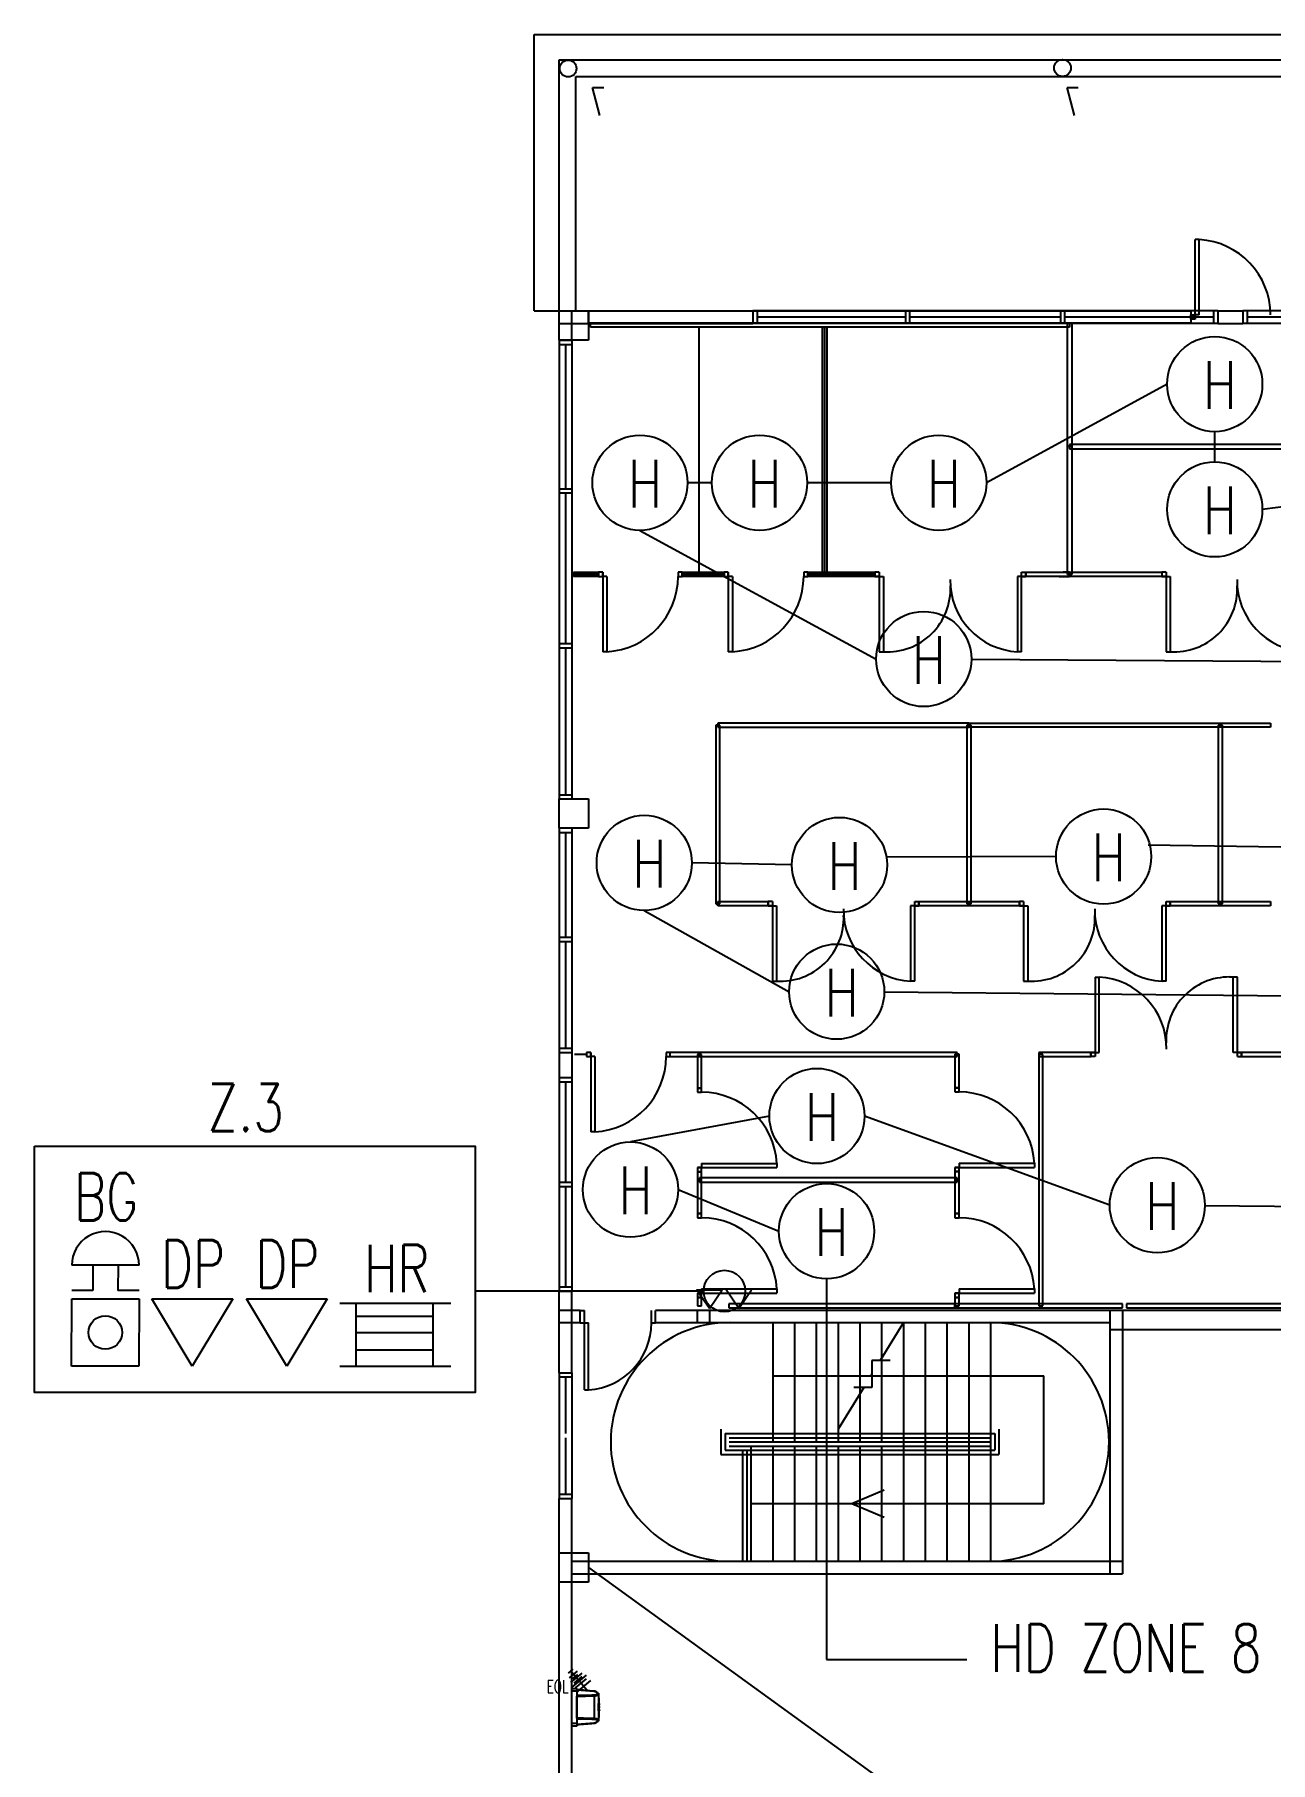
# Model space of a CAD drawing. Extents: x 134044 to 2458691, y -1196082 to 3409924.
# Drawn here: x 134971.5 to 135029.9, y 153428.3 to 153510 of the extents above; entities that cross this region are included whole.
import ezdxf

# ---------------------------------------------------------------- set-up
doc = ezdxf.new("R2010")
doc.units = 0
doc.layers.get('0').update_dxf_attribs({"linetype": 'CONTINUOUS'})
for name, color, linetype in [('000_-_ARCHITECT', 251, 'CONTINUOUS'), ('1', 251, 'CONTINUOUS'), ('5', 4, 'CONTINUOUS'), ('BOMBA', 20, 'CONTINUOUS'), ('COLOUR_BOMBA', 10, 'CONTINUOUS'), ('CON1', 251, 'CONTINUOUS'), ('F-_DDIM', 251, 'CONTINUOUS'), ('F-OP', 5, 'CONTINUOUS'), ('F-WIN', 5, 'CONTINUOUS'), ('F_COL', 3, 'CONTINUOUS'), ('FAPOINT', 1, 'CONTINUOUS'), ('FF', 1, 'CONTINUOUS'), ('FF_GRID_LINE', 8, 'CONTINUOUS'), ('GMP_WALL', 251, 'CONTINUOUS'), ('MIMIC_SIZE', 7, 'CONTINUOUS'), ('PDF_GEOMETRY', 5, 'CONTINUOUS'), ('PU_DOOR', 251, 'CONTINUOUS'), ('WALL_PANEL_50MM', 251, 'CONTINUOUS')]:
    doc.layers.add(name, color=color, linetype=linetype)
doc.styles.add('CT', font='ROMANS', dxfattribs={"width": 0.7})
doc.styles.add('PLOT02__REVB$0$NARROW', font='SIMPLEX', dxfattribs={"width": 0.75})

msp = doc.modelspace()

# ---------------------------------------------------------------- linework, layer by layer
at = {"color": 1}
for p, q in [((134976.402, 153451.812), (134973.22, 153451.815)), ((134974.214, 153451.814), (134974.213, 153450.621)), ((134975.407, 153451.813), (134975.406, 153450.62)), ((134974.213, 153450.621), (134973.218, 153450.622)), ((134976.4, 153450.619), (134975.406, 153450.62)), ((134973.215, 153447.043), (134973.218, 153450.224)), ((134973.218, 153450.224), (134976.4, 153450.221)), ((134976.4, 153450.221), (134976.397, 153447.04)), ((134977.012, 153450.219), (134980.83, 153450.23)), ((134978.918, 153447.043), (134977.012, 153450.219)), ((134980.83, 153450.23), (134978.918, 153447.043)), ((134981.479, 153450.219), (134985.297, 153450.23)), ((134983.385, 153447.043), (134981.479, 153450.219)), ((134985.297, 153450.23), (134983.385, 153447.043))]:
    msp.add_line(p, q, dxfattribs=at)
msp.add_lwpolyline([(134971.46, 153457.444), (134992.292, 153457.444), (134992.292, 153445.803), (134971.46, 153445.803)], close=True, dxfattribs=at)
at = {"color": 1, "linetype": 'BYBLOCK'}
for centre, radius in [((135027.265, 153493.463), 2.25), ((135000.088, 153488.802), 2.25), ((135005.742, 153488.802), 2.25), ((135014.216, 153488.802), 2.25), ((135027.265, 153487.542), 2.25), ((135013.506, 153480.469), 2.25), ((135022.012, 153471.13), 2.25), ((135000.29, 153470.831), 2.25), ((135009.522, 153470.733), 2.25), ((135009.389, 153464.744), 2.25), ((135008.456, 153458.866), 2.25), ((134999.638, 153455.389), 2.25), ((135024.55, 153454.649), 2.25), ((135008.91, 153453.42), 2.25), ((135004.082, 153450.589), 0.982)]:
    msp.add_circle(centre, radius, dxfattribs=at)
at = {"color": 1}
msp.add_circle((134974.807, 153448.632), 0.795, dxfattribs=at)
msp.add_arc((134974.811, 153451.813), 1.591, 359.93967, 179.93967, dxfattribs=at)
at = {"layer": '000_-_ARCHITECT', "color": 0, "linetype": 'BYBLOCK'}
for p, q in [((134997.259, 153449.083), (134997.259, 153449.677)), ((134997.259, 153449.677), (134997.457, 153449.677)), ((134997.457, 153445.915), (134997.457, 153449.677)), ((135000.625, 153449.083), (135000.625, 153449.677)), ((135000.823, 153449.083), (135000.823, 153449.677)), ((134997.259, 153449.083), (134997.655, 153449.083)), ((134997.655, 153445.915), (134997.655, 153449.083)), ((135000.625, 153449.083), (135000.823, 153449.083)), ((134997.457, 153445.915), (134997.655, 153445.915)), ((135016.663, 153443.857), (135016.663, 153443.659)), ((135004.308, 153443.659), (135016.663, 153443.659)), ((135004.308, 153443.263), (135016.663, 153443.263)), ((135016.663, 153443.263), (135016.663, 153443.065)), ((135010.101, 153440.549), (135011.639, 153441.188)), ((135010.101, 153440.549), (135011.639, 153439.91))]:
    msp.add_line(p, q, dxfattribs=at)
msp.add_arc((134997.457, 153449.083), 3.168, 273.58332, 0, dxfattribs=at)
at = {"layer": '1', "color": 0, "linetype": 'BYBLOCK'}
for p, q in [((134998.191, 153506.16), (134997.845, 153507.488)), ((134997.845, 153507.488), (134998.373, 153507.488)), ((135020.633, 153506.16), (135020.287, 153507.488)), ((135020.287, 153507.488), (135020.815, 153507.488)), ((134997.655, 153496.921), (135026.139, 153496.921)), ((134997.655, 153496.35), (134997.655, 153496.921)), ((135026.139, 153496.921), (135026.139, 153496.35)), ((135026.139, 153496.35), (134997.655, 153496.35)), ((135002.878, 153496.152), (135002.878, 153484.47)), ((135008.818, 153496.152), (135008.818, 153484.47)), ((134998.126, 153484.47), (134996.938, 153484.47)), ((135002.878, 153484.47), (135002.086, 153484.47)), ((135004.066, 153484.47), (135002.878, 153484.47)), ((135008.818, 153484.47), (135008.026, 153484.47)), ((135011.2, 153484.47), (135008.818, 153484.47)), ((134997.562, 153461.773), (134996.999, 153461.773)), ((135006.367, 153446.579), (135019.185, 153446.579)), ((135019.185, 153440.533), (135019.185, 153446.579)), ((135019.185, 153440.533), (135005.337, 153440.533)), ((134997.655, 153437.521), (135078.835, 153378.715))]:
    msp.add_line(p, q, dxfattribs=at)
at = {"layer": '5', "color": 0, "linetype": 'BYBLOCK'}
for p, q in [((135003.912, 153444.055), (135003.912, 153442.867)), ((135004.11, 153443.857), (135016.861, 153443.857)), ((135004.11, 153443.857), (135004.11, 153443.065)), ((135016.861, 153443.857), (135016.861, 153443.065)), ((135017.059, 153444.055), (135017.059, 153442.867)), ((135004.11, 153443.065), (135016.861, 153443.065)), ((135004.941, 153443.065), (135004.941, 153437.818)), ((135005.139, 153443.065), (135005.139, 153437.818)), ((135003.912, 153442.867), (135017.059, 153442.867))]:
    msp.add_line(p, q, dxfattribs=at)
at = {"layer": 'BOMBA', "color": 0, "linetype": 'BYBLOCK'}
for p, q in [((134996.863, 153430.17), (134996.863, 153431.671)), ((134997.211, 153431.718), (134997.108, 153431.726)), ((134997.108, 153431.671), (134997.108, 153430.17)), ((134997.109, 153431.763), (134997.212, 153431.753)), ((134997.313, 153431.709), (134997.211, 153431.718)), ((134997.212, 153431.753), (134997.314, 153431.744)), ((134997.415, 153431.702), (134997.313, 153431.709)), ((134997.314, 153431.744), (134997.416, 153431.735)), ((134997.516, 153431.695), (134997.415, 153431.702)), ((134997.416, 153431.735), (134997.517, 153431.727)), ((134997.616, 153431.687), (134997.516, 153431.695)), ((134997.517, 153431.727), (134997.619, 153431.718)), ((134997.715, 153431.68), (134997.616, 153431.687)), ((134997.619, 153431.718), (134997.718, 153431.708)), ((134997.814, 153431.671), (134997.715, 153431.68)), ((134997.718, 153431.708), (134997.817, 153431.7)), ((134997.912, 153431.664), (134997.814, 153431.671)), ((134997.817, 153431.7), (134997.916, 153431.692)), ((134997.912, 153431.67), (134997.913, 153431.675)), ((134997.912, 153431.664), (134997.912, 153431.67)), ((134997.942, 153431.66), (134997.912, 153431.664)), ((134997.913, 153431.68), (134997.915, 153431.684)), ((134997.913, 153431.675), (134997.913, 153431.68)), ((134997.915, 153431.691), (134997.916, 153431.692)), ((134997.915, 153431.69), (134997.915, 153431.691)), ((134997.915, 153431.687), (134997.915, 153431.69)), ((134997.915, 153431.684), (134997.915, 153431.687)), ((134997.916, 153431.692), (134997.952, 153431.686)), ((134997.97, 153431.651), (134997.942, 153431.66)), ((134997.952, 153431.686), (134997.986, 153431.674)), ((134997.991, 153431.643), (134997.97, 153431.651)), ((134997.986, 153431.674), (134998.012, 153431.661)), ((134998.011, 153431.632), (134997.991, 153431.643)), ((134998.031, 153431.617), (134998.011, 153431.632)), ((134998.012, 153431.661), (134998.037, 153431.645)), ((134998.051, 153431.597), (134998.031, 153431.617)), ((134998.033, 153431.524), (134998.052, 153431.536)), ((134998.037, 153431.645), (134998.063, 153431.623)), ((134998.066, 153431.577), (134998.051, 153431.597)), ((134998.052, 153431.536), (134998.064, 153431.549)), ((134998.063, 153431.623), (134998.085, 153431.597)), ((134998.064, 153431.549), (134998.073, 153431.563)), ((134998.073, 153431.563), (134998.066, 153431.577)), ((134998.072, 153431.614), (134998.071, 153431.615)), ((134998.074, 153431.61), (134998.072, 153431.614)), ((134998.074, 153431.563), (134998.073, 153431.563)), ((134998.082, 153431.602), (134998.074, 153431.61)), ((134998.084, 153431.563), (134998.074, 153431.563)), ((134998.084, 153431.598), (134998.082, 153431.602)), ((134998.098, 153431.559), (134998.084, 153431.563)), ((134998.085, 153431.597), (134998.103, 153431.57)), ((134998.092, 153431.587), (134998.132, 153431.587)), ((134998.109, 153431.552), (134998.098, 153431.559)), ((134998.103, 153431.57), (134998.116, 153431.541)), ((134998.103, 153431.52), (134998.116, 153431.541)), ((134998.115, 153431.542), (134998.109, 153431.552)), ((134998.116, 153431.541), (134998.115, 153431.542)), ((134998.116, 153431.541), (134998.123, 153431.52)), ((134998.132, 153431.587), (134998.132, 153431.586)), ((134998.132, 153431.586), (134998.132, 153431.582)), ((134998.132, 153431.582), (134998.132, 153431.576)), ((134998.132, 153431.576), (134998.132, 153431.567)), ((134998.132, 153431.567), (134998.132, 153431.556)), ((134998.132, 153431.556), (134998.132, 153431.542)), ((134998.132, 153431.542), (134998.132, 153431.526)), ((134997.108, 153431.484), (134997.211, 153431.486)), ((134997.109, 153431.442), (134997.212, 153431.443)), ((134997.109, 153430.399), (134997.109, 153431.442)), ((134997.211, 153431.486), (134997.313, 153431.487)), ((134997.212, 153431.443), (134997.314, 153431.445)), ((134997.313, 153431.487), (134997.415, 153431.488)), ((134997.314, 153431.445), (134997.416, 153431.447)), ((134997.415, 153431.488), (134997.516, 153431.489)), ((134997.416, 153431.447), (134997.517, 153431.448)), ((134997.516, 153431.489), (134997.616, 153431.492)), ((134997.517, 153431.448), (134997.619, 153431.451)), ((134997.616, 153431.492), (134997.715, 153431.494)), ((134997.619, 153431.451), (134997.718, 153431.453)), ((134997.715, 153431.494), (134997.814, 153431.497)), ((134997.718, 153431.453), (134997.817, 153431.457)), ((134997.814, 153431.497), (134997.912, 153431.499)), ((134997.817, 153431.457), (134997.916, 153431.46)), ((134997.912, 153431.499), (134997.936, 153431.5)), ((134997.912, 153431.499), (134997.912, 153431.497)), ((134997.912, 153431.497), (134997.913, 153431.493)), ((134997.913, 153431.493), (134997.913, 153431.489)), ((134997.913, 153431.489), (134997.915, 153431.484)), ((134997.915, 153431.484), (134997.915, 153431.478)), ((134997.915, 153431.478), (134997.915, 153431.472)), ((134997.915, 153431.472), (134997.915, 153431.466)), ((134997.915, 153431.466), (134997.916, 153431.46)), ((134997.916, 153431.46), (134997.944, 153431.461)), ((134997.916, 153431.46), (134997.916, 153430.38)), ((134997.936, 153431.5), (134997.959, 153431.503)), ((134997.944, 153431.461), (134997.973, 153431.463)), ((134997.959, 153431.503), (134997.986, 153431.507)), ((134997.973, 153431.463), (134998.006, 153431.469)), ((134997.986, 153431.507), (134998.011, 153431.514)), ((134998.006, 153431.469), (134998.037, 153431.477)), ((134998.011, 153431.514), (134998.033, 153431.524)), ((134998.037, 153431.477), (134998.063, 153431.488)), ((134998.063, 153431.488), (134998.085, 153431.502)), ((134998.085, 153431.502), (134998.103, 153431.52)), ((134998.113, 153430.995), (134998.111, 153430.956)), ((134998.111, 153430.956), (134998.111, 153430.885)), ((134998.111, 153430.885), (134998.113, 153430.835)), ((134998.114, 153431.036), (134998.113, 153430.995)), ((134998.113, 153430.835), (134998.115, 153430.784)), ((134998.116, 153431.075), (134998.114, 153431.036)), ((134998.116, 153431.049), (134998.115, 153431.003)), ((134998.115, 153431.003), (134998.115, 153430.956)), ((134998.115, 153430.956), (134998.115, 153430.885)), ((134998.132, 153430.956), (134998.115, 153430.956)), ((134998.115, 153430.885), (134998.115, 153430.835)), ((134998.115, 153430.885), (134998.132, 153430.885)), ((134998.115, 153430.835), (134998.118, 153430.784)), ((134998.115, 153430.784), (134998.119, 153430.732)), ((134998.119, 153431.114), (134998.116, 153431.075)), ((134998.119, 153431.099), (134998.116, 153431.049)), ((134998.118, 153430.784), (134998.12, 153430.733)), ((134998.124, 153431.163), (134998.119, 153431.114)), ((134998.121, 153431.138), (134998.119, 153431.099)), ((134998.119, 153430.732), (134998.124, 153430.681)), ((134998.12, 153430.733), (134998.121, 153430.703)), ((134998.123, 153431.52), (134998.129, 153431.499)), ((134998.128, 153431.211), (134998.124, 153431.163)), ((134998.131, 153431.255), (134998.128, 153431.211)), ((134998.129, 153431.499), (134998.131, 153431.477)), ((134998.131, 153431.477), (134998.132, 153431.455)), ((134998.132, 153431.3), (134998.131, 153431.255)), ((134998.132, 153431.526), (134998.132, 153431.509)), ((134998.132, 153431.509), (134998.132, 153431.488)), ((134998.132, 153431.488), (134998.132, 153431.466)), ((134998.132, 153431.466), (134998.132, 153431.455)), ((134998.132, 153431.455), (134998.132, 153431.3)), ((134998.146, 153431.411), (134998.132, 153431.411)), ((134998.132, 153431.3), (134998.132, 153431.294)), ((134998.132, 153431.294), (134998.132, 153431.259)), ((134998.132, 153431.259), (134998.132, 153431.224)), ((134998.132, 153431.224), (134998.132, 153431.187)), ((134998.132, 153431.187), (134998.132, 153431.15)), ((134998.132, 153431.15), (134998.132, 153431.112)), ((134998.132, 153431.112), (134998.132, 153431.073)), ((134998.132, 153431.073), (134998.132, 153431.035)), ((134998.132, 153431.035), (134998.132, 153430.995)), ((134998.132, 153430.995), (134998.132, 153430.956)), ((134998.132, 153430.885), (134998.132, 153430.956)), ((134998.132, 153430.956), (134998.146, 153430.956)), ((134998.132, 153430.885), (134998.132, 153430.846)), ((134998.146, 153430.885), (134998.132, 153430.885)), ((134998.132, 153430.846), (134998.132, 153430.806)), ((134998.132, 153430.806), (134998.132, 153430.767)), ((134998.132, 153430.767), (134998.132, 153430.728)), ((134998.132, 153430.728), (134998.132, 153430.69)), ((134998.146, 153431.41), (134998.146, 153431.411)), ((134998.146, 153431.406), (134998.146, 153431.41)), ((134998.146, 153431.4), (134998.146, 153431.406)), ((134998.146, 153431.391), (134998.146, 153431.4)), ((134998.146, 153431.38), (134998.146, 153431.391)), ((134998.146, 153431.367), (134998.146, 153431.38)), ((134998.146, 153431.351), (134998.146, 153431.367)), ((134998.146, 153431.332), (134998.146, 153431.351)), ((134998.154, 153431.341), (134998.146, 153431.341)), ((134998.146, 153431.312), (134998.146, 153431.332)), ((134998.146, 153431.29), (134998.146, 153431.312)), ((134998.146, 153431.265), (134998.146, 153431.29)), ((134998.146, 153431.239), (134998.146, 153431.265)), ((134998.146, 153431.212), (134998.146, 153431.239)), ((134998.154, 153431.238), (134998.146, 153431.238)), ((134998.146, 153431.184), (134998.146, 153431.212)), ((134998.146, 153431.153), (134998.146, 153431.184)), ((134998.146, 153431.122), (134998.146, 153431.153)), ((134998.146, 153431.09), (134998.146, 153431.122)), ((134998.146, 153431.057), (134998.146, 153431.09)), ((134998.146, 153431.024), (134998.146, 153431.057)), ((134998.146, 153430.989), (134998.146, 153431.024)), ((134998.146, 153430.956), (134998.146, 153430.989)), ((134998.146, 153430.956), (134998.146, 153430.885)), ((134998.146, 153430.885), (134998.146, 153430.851)), ((134998.146, 153430.851), (134998.146, 153430.817)), ((134998.146, 153430.817), (134998.146, 153430.784)), ((134998.146, 153430.784), (134998.146, 153430.75)), ((134998.146, 153430.75), (134998.146, 153430.718)), ((134998.146, 153430.718), (134998.146, 153430.687)), ((134998.154, 153431.339), (134998.154, 153431.341)), ((134998.154, 153431.336), (134998.154, 153431.339)), ((134998.154, 153431.33), (134998.154, 153431.336)), ((134998.154, 153431.321), (134998.154, 153431.33)), ((134998.154, 153431.312), (134998.154, 153431.321)), ((134998.154, 153431.3), (134998.154, 153431.312)), ((134998.154, 153431.289), (134998.154, 153431.3)), ((134998.154, 153431.275), (134998.154, 153431.289)), ((134998.154, 153431.263), (134998.154, 153431.275)), ((134998.154, 153431.25), (134998.154, 153431.263)), ((134998.154, 153431.238), (134998.154, 153431.25)), ((134998.154, 153431.201), (134998.154, 153431.238)), ((134998.154, 153431.163), (134998.154, 153431.201)), ((134998.154, 153431.124), (134998.154, 153431.163)), ((134998.154, 153431.085), (134998.154, 153431.124)), ((134998.154, 153431.044), (134998.154, 153431.085)), ((134998.154, 153431.003), (134998.154, 153431.044)), ((134998.154, 153430.962), (134998.154, 153431.003)), ((134998.154, 153430.92), (134998.154, 153430.962)), ((134998.154, 153430.879), (134998.154, 153430.92)), ((134998.154, 153430.838), (134998.154, 153430.879)), ((134998.154, 153430.797), (134998.154, 153430.838)), ((134998.154, 153430.757), (134998.154, 153430.797)), ((134998.154, 153430.717), (134998.154, 153430.757)), ((134998.154, 153430.677), (134998.154, 153430.717)), ((134996.863, 153430.151), (134996.863, 153430.17)), ((134996.863, 153430.17), (134997.108, 153430.17)), ((134996.863, 153430.133), (134996.863, 153430.151)), ((134996.863, 153430.116), (134996.863, 153430.133)), ((134996.863, 153430.1), (134996.863, 153430.116)), ((134996.863, 153430.085), (134996.863, 153430.1)), ((134996.863, 153430.07), (134996.863, 153430.085)), ((134996.863, 153430.059), (134996.863, 153430.07)), ((134996.863, 153430.048), (134996.863, 153430.059)), ((134996.863, 153430.04), (134996.863, 153430.048)), ((134996.863, 153430.034), (134996.863, 153430.04)), ((134996.863, 153430.03), (134996.863, 153430.034)), ((134996.863, 153430.029), (134996.863, 153430.03)), ((134997.108, 153430.029), (134996.863, 153430.029)), ((134997.211, 153430.356), (134997.108, 153430.357)), ((134997.108, 153430.17), (134997.108, 153430.151)), ((134997.108, 153430.151), (134997.108, 153430.133)), ((134997.108, 153430.133), (134997.108, 153430.116)), ((134997.108, 153430.116), (134997.211, 153430.123)), ((134997.108, 153430.116), (134997.108, 153430.1)), ((134997.108, 153430.1), (134997.108, 153430.085)), ((134997.108, 153430.085), (134997.108, 153430.07)), ((134997.108, 153430.07), (134997.108, 153430.059)), ((134997.108, 153430.059), (134997.108, 153430.048)), ((134997.108, 153430.048), (134997.108, 153430.04)), ((134997.108, 153430.04), (134997.108, 153430.034)), ((134997.108, 153430.034), (134997.108, 153430.03)), ((134997.108, 153430.03), (134997.108, 153430.029)), ((134997.212, 153430.397), (134997.109, 153430.399)), ((134997.212, 153430.087), (134997.109, 153430.078)), ((134997.313, 153430.354), (134997.211, 153430.356)), ((134997.211, 153430.123), (134997.313, 153430.13)), ((134997.314, 153430.395), (134997.212, 153430.397)), ((134997.314, 153430.097), (134997.212, 153430.087)), ((134997.415, 153430.352), (134997.313, 153430.354)), ((134997.313, 153430.13), (134997.415, 153430.138)), ((134997.416, 153430.394), (134997.314, 153430.395)), ((134997.416, 153430.106), (134997.314, 153430.097)), ((134997.516, 153430.351), (134997.415, 153430.352)), ((134997.415, 153430.138), (134997.516, 153430.147)), ((134997.517, 153430.392), (134997.416, 153430.394)), ((134997.517, 153430.114), (134997.416, 153430.106)), ((134997.616, 153430.348), (134997.516, 153430.351)), ((134997.516, 153430.147), (134997.616, 153430.154)), ((134997.619, 153430.389), (134997.517, 153430.392)), ((134997.619, 153430.123), (134997.517, 153430.114)), ((134997.715, 153430.347), (134997.616, 153430.348)), ((134997.616, 153430.154), (134997.715, 153430.161)), ((134997.718, 153430.387), (134997.619, 153430.389)), ((134997.718, 153430.132), (134997.619, 153430.123)), ((134997.814, 153430.345), (134997.715, 153430.347)), ((134997.715, 153430.161), (134997.814, 153430.169)), ((134997.817, 153430.384), (134997.718, 153430.387)), ((134997.817, 153430.14), (134997.718, 153430.132)), ((134997.912, 153430.342), (134997.814, 153430.345)), ((134997.814, 153430.169), (134997.912, 153430.176)), ((134997.916, 153430.38), (134997.817, 153430.384)), ((134997.916, 153430.149), (134997.817, 153430.14)), ((134997.913, 153430.348), (134997.912, 153430.345)), ((134997.912, 153430.345), (134997.912, 153430.342)), ((134997.936, 153430.341), (134997.912, 153430.342)), ((134997.912, 153430.176), (134997.942, 153430.181)), ((134997.912, 153430.17), (134997.912, 153430.176)), ((134997.913, 153430.165), (134997.912, 153430.17)), ((134997.915, 153430.357), (134997.913, 153430.352)), ((134997.913, 153430.352), (134997.913, 153430.348)), ((134997.913, 153430.16), (134997.913, 153430.165)), ((134997.915, 153430.156), (134997.913, 153430.16)), ((134997.916, 153430.38), (134997.915, 153430.374)), ((134997.915, 153430.374), (134997.915, 153430.368)), ((134997.915, 153430.368), (134997.915, 153430.362)), ((134997.915, 153430.362), (134997.915, 153430.357)), ((134997.915, 153430.153), (134997.915, 153430.156)), ((134997.915, 153430.151), (134997.915, 153430.153)), ((134997.915, 153430.149), (134997.915, 153430.151)), ((134997.916, 153430.149), (134997.915, 153430.149)), ((134997.944, 153430.379), (134997.916, 153430.38)), ((134997.952, 153430.155), (134997.916, 153430.149)), ((134997.959, 153430.338), (134997.936, 153430.341)), ((134997.942, 153430.181), (134997.97, 153430.189)), ((134997.973, 153430.377), (134997.944, 153430.379)), ((134997.986, 153430.166), (134997.952, 153430.155)), ((134997.986, 153430.333), (134997.959, 153430.338)), ((134997.97, 153430.189), (134997.991, 153430.199)), ((134998.006, 153430.372), (134997.973, 153430.377)), ((134998.011, 153430.327), (134997.986, 153430.333)), ((134998.012, 153430.18), (134997.986, 153430.166)), ((134997.991, 153430.199), (134998.011, 153430.21)), ((134998.037, 153430.364), (134998.006, 153430.372)), ((134998.031, 153430.319), (134998.011, 153430.327)), ((134998.011, 153430.21), (134998.033, 153430.226)), ((134998.037, 153430.195), (134998.012, 153430.18)), ((134998.051, 153430.305), (134998.031, 153430.319)), ((134998.033, 153430.226), (134998.052, 153430.244)), ((134998.063, 153430.353), (134998.037, 153430.364)), ((134998.063, 153430.218), (134998.037, 153430.195)), ((134998.066, 153430.289), (134998.051, 153430.305)), ((134998.052, 153430.244), (134998.064, 153430.26)), ((134998.085, 153430.338), (134998.063, 153430.353)), ((134998.085, 153430.244), (134998.063, 153430.218)), ((134998.064, 153430.26), (134998.073, 153430.276)), ((134998.073, 153430.276), (134998.066, 153430.289)), ((134998.071, 153430.226), (134998.073, 153430.228)), ((134998.073, 153430.276), (134998.074, 153430.276)), ((134998.073, 153430.228), (134998.079, 153430.236)), ((134998.074, 153430.276), (134998.084, 153430.278)), ((134998.079, 153430.236), (134998.084, 153430.243)), ((134998.084, 153430.278), (134998.098, 153430.281)), ((134998.1, 153430.325), (134998.085, 153430.338)), ((134998.103, 153430.272), (134998.085, 153430.244)), ((134998.132, 153430.254), (134998.092, 153430.254)), ((134998.098, 153430.281), (134998.109, 153430.289)), ((134998.111, 153430.309), (134998.1, 153430.325)), ((134998.116, 153430.299), (134998.103, 153430.272)), ((134998.109, 153430.289), (134998.115, 153430.298)), ((134998.116, 153430.299), (134998.111, 153430.309)), ((134998.115, 153430.298), (134998.116, 153430.299)), ((134998.123, 153430.32), (134998.116, 153430.299)), ((134998.129, 153430.342), (134998.123, 153430.32)), ((134998.124, 153430.681), (134998.13, 153430.611)), ((134998.131, 153430.363), (134998.129, 153430.342)), ((134998.13, 153430.611), (134998.131, 153430.575)), ((134998.131, 153430.575), (134998.132, 153430.541)), ((134998.132, 153430.385), (134998.131, 153430.363)), ((134998.132, 153430.69), (134998.132, 153430.653)), ((134998.132, 153430.653), (134998.132, 153430.617)), ((134998.132, 153430.617), (134998.132, 153430.581)), ((134998.132, 153430.581), (134998.132, 153430.547)), ((134998.132, 153430.547), (134998.132, 153430.541)), ((134998.132, 153430.541), (134998.132, 153430.385)), ((134998.146, 153430.429), (134998.132, 153430.429)), ((134998.132, 153430.385), (134998.132, 153430.374)), ((134998.132, 153430.374), (134998.132, 153430.352)), ((134998.132, 153430.352), (134998.132, 153430.332)), ((134998.132, 153430.332), (134998.132, 153430.314)), ((134998.132, 153430.314), (134998.132, 153430.299)), ((134998.132, 153430.299), (134998.132, 153430.285)), ((134998.132, 153430.285), (134998.132, 153430.274)), ((134998.132, 153430.274), (134998.132, 153430.265)), ((134998.132, 153430.265), (134998.132, 153430.259)), ((134998.132, 153430.259), (134998.132, 153430.255)), ((134998.132, 153430.255), (134998.132, 153430.254)), ((134998.146, 153430.687), (134998.146, 153430.658)), ((134998.146, 153430.658), (134998.146, 153430.628)), ((134998.146, 153430.628), (134998.146, 153430.601)), ((134998.146, 153430.603), (134998.154, 153430.603)), ((134998.146, 153430.601), (134998.146, 153430.575)), ((134998.146, 153430.575), (134998.146, 153430.551)), ((134998.146, 153430.551), (134998.146, 153430.529)), ((134998.146, 153430.529), (134998.146, 153430.508)), ((134998.146, 153430.508), (134998.146, 153430.491)), ((134998.146, 153430.499), (134998.154, 153430.499)), ((134998.146, 153430.491), (134998.146, 153430.474)), ((134998.146, 153430.474), (134998.146, 153430.461)), ((134998.146, 153430.461), (134998.146, 153430.45)), ((134998.146, 153430.45), (134998.146, 153430.441)), ((134998.146, 153430.441), (134998.146, 153430.435)), ((134998.146, 153430.435), (134998.146, 153430.43)), ((134998.146, 153430.43), (134998.146, 153430.429)), ((134998.154, 153430.639), (134998.154, 153430.677)), ((134998.154, 153430.603), (134998.154, 153430.639)), ((134998.154, 153430.591), (134998.154, 153430.603)), ((134998.154, 153430.578), (134998.154, 153430.591)), ((134998.154, 153430.565), (134998.154, 153430.578)), ((134998.154, 153430.552), (134998.154, 153430.565)), ((134998.154, 153430.54), (134998.154, 153430.552)), ((134998.154, 153430.529), (134998.154, 153430.54)), ((134998.154, 153430.519), (134998.154, 153430.529)), ((134998.154, 153430.51), (134998.154, 153430.519)), ((134998.154, 153430.505), (134998.154, 153430.51)), ((134998.154, 153430.5), (134998.154, 153430.505)), ((134998.154, 153430.499), (134998.154, 153430.5))]:
    msp.add_line(p, q, dxfattribs=at)
for centre, radius, start, end in [((134998.146, 153431.054), 0.0354, 282.09476, 77.90524), ((134998.146, 153430.92), 0.0355, 282.58296, 77.41704), ((134998.147, 153430.787), 0.0347, 281.30993, 78.69007)]:
    msp.add_arc(centre, radius, start, end, dxfattribs=at)
at = {"layer": 'COLOUR_BOMBA', "color": 0, "linetype": 'BYBLOCK'}
for p, q in [((135003.368, 153449.772), (135002.767, 153450.656)), ((135002.767, 153450.656), (135003.969, 153450.656)), ((135003.368, 153449.772), (135003.969, 153450.656)), ((135004.758, 153449.772), (135004.157, 153450.656)), ((135004.758, 153449.772), (135005.359, 153450.656))]:
    msp.add_line(p, q, dxfattribs=at)
at = {"layer": 'CON1', "color": 0, "linetype": 'BYBLOCK'}
for p, q in [((134995.081, 153509.989), (135054.342, 153509.989)), ((134995.081, 153496.921), (134995.081, 153509.989)), ((134996.269, 153508.801), (135054.342, 153508.801)), ((134996.269, 153496.921), (134996.269, 153508.801)), ((134997.061, 153496.921), (134997.061, 153508.009)), ((134997.061, 153508.009), (135054.342, 153508.009)), ((134995.081, 153496.921), (135005.43, 153496.921)), ((134996.269, 153495.535), (134996.269, 153496.921)), ((134996.863, 153495.535), (134996.863, 153496.921)), ((135027.408, 153496.921), (135028.596, 153496.921)), ((134996.269, 153496.327), (135005.43, 153496.327)), ((135027.408, 153496.327), (135028.596, 153496.327)), ((134996.269, 153461.875), (134996.269, 153460.687)), ((134996.863, 153461.875), (134996.863, 153460.687)), ((134996.269, 153446.728), (134996.269, 153450.589)), ((134996.863, 153446.728), (134996.863, 153450.589)), ((134997.259, 153449.677), (134996.269, 153449.677)), ((135069.083, 153449.677), (135000.823, 153449.677)), ((135002.803, 153449.083), (135002.803, 153449.677)), ((135003.397, 153449.083), (135003.397, 153449.677)), ((135022.306, 153449.677), (135022.306, 153437.224)), ((135022.9, 153449.677), (135022.9, 153437.224)), ((134997.259, 153449.083), (134996.269, 153449.083)), ((135022.306, 153449.083), (135000.823, 153449.083)), ((135066.658, 153448.766), (135022.306, 153448.766)), ((134996.269, 153378.121), (134996.269, 153440.788)), ((134996.863, 153378.121), (134996.863, 153440.788)), ((134996.863, 153437.818), (135022.9, 153437.818)), ((134996.863, 153437.224), (135022.9, 153437.224))]:
    msp.add_line(p, q, dxfattribs=at)
at = {"layer": 'F-_DDIM', "color": 0, "linetype": 'BYBLOCK'}
for p, q in [((135012.544, 153449.104), (135011.449, 153447.313)), ((135011.917, 153447.313), (135011.047, 153447.313)), ((135011.047, 153447.313), (135011.047, 153446.034)), ((135011.047, 153446.656), (135011, 153446.579)), ((135010.666, 153446.034), (135009.456, 153444.055)), ((135011.047, 153446.034), (135010.206, 153446.034))]:
    msp.add_line(p, q, dxfattribs=at)
at = {"layer": 'F-OP', "color": 0, "linetype": 'BYBLOCK'}
for p, q in [((135006.367, 153449.104), (135006.367, 153443.461)), ((135007.396, 153449.104), (135007.396, 153443.461)), ((135008.426, 153449.104), (135008.426, 153443.461)), ((135009.456, 153449.104), (135009.456, 153443.461)), ((135010.485, 153449.104), (135010.485, 153443.461)), ((135011.515, 153449.104), (135011.515, 153443.461)), ((135012.544, 153449.104), (135012.544, 153437.818)), ((135013.574, 153449.104), (135013.574, 153437.818)), ((135014.604, 153449.104), (135014.604, 153437.818)), ((135015.633, 153449.104), (135015.633, 153437.818)), ((135016.663, 153449.104), (135016.663, 153437.818)), ((135004.308, 153443.461), (135016.663, 153443.461)), ((135005.337, 153443.263), (135005.337, 153437.818)), ((135006.367, 153443.263), (135006.367, 153437.818)), ((135007.396, 153443.263), (135007.396, 153437.818)), ((135008.426, 153443.263), (135008.426, 153437.818)), ((135009.456, 153443.263), (135009.456, 153437.818)), ((135010.485, 153443.263), (135010.485, 153437.818)), ((135011.515, 153443.263), (135011.515, 153437.818))]:
    msp.add_line(p, q, dxfattribs=at)
for centre in [(134996.69, 153508.384), (135020.067, 153508.409)]:
    msp.add_circle(centre, 0.396, dxfattribs=at)
for centre, start, end in [((135004.347, 153443.46), 90, 270), ((135016.623, 153443.46), 270, 90)]:
    msp.add_arc(centre, 5.643, start, end, dxfattribs=at)
at = {"layer": 'F-WIN', "color": 0, "linetype": 'BYBLOCK'}
for p, q in [((135005.43, 153496.921), (135005.43, 153496.327)), ((135027.408, 153496.921), (135005.43, 153496.921)), ((135005.628, 153496.921), (135005.628, 153496.327)), ((135012.657, 153496.327), (135012.657, 153496.921)), ((135012.855, 153496.327), (135012.855, 153496.921)), ((135019.983, 153496.327), (135019.983, 153496.921)), ((135020.181, 153496.327), (135020.181, 153496.921)), ((135027.21, 153496.921), (135027.21, 153496.327)), ((135027.408, 153496.921), (135027.408, 153496.327)), ((135028.596, 153496.921), (135028.596, 153496.327)), ((135039.288, 153496.921), (135028.596, 153496.921)), ((135028.794, 153496.921), (135028.794, 153496.327)), ((135027.408, 153496.327), (135005.43, 153496.327)), ((135012.657, 153496.624), (135005.628, 153496.624)), ((135019.983, 153496.624), (135012.855, 153496.624)), ((135027.21, 153496.624), (135020.181, 153496.624)), ((135039.288, 153496.327), (135028.596, 153496.327)), ((135033.843, 153496.624), (135028.794, 153496.624)), ((134996.269, 153495.535), (134996.863, 153495.535)), ((134996.269, 153495.535), (134996.269, 153473.854)), ((134996.269, 153495.337), (134996.863, 153495.337)), ((134996.566, 153495.337), (134996.566, 153488.506)), ((134996.863, 153495.535), (134996.863, 153473.854)), ((134996.863, 153488.506), (134996.269, 153488.506)), ((134996.863, 153488.308), (134996.269, 153488.308)), ((134996.566, 153488.308), (134996.566, 153481.18)), ((134996.863, 153481.18), (134996.269, 153481.18)), ((134996.863, 153480.982), (134996.269, 153480.982)), ((134996.566, 153480.982), (134996.566, 153474.052)), ((134996.269, 153474.052), (134996.863, 153474.052)), ((134996.269, 153473.854), (134996.863, 153473.854)), ((134996.269, 153472.468), (134996.269, 153461.875)), ((134996.863, 153472.468), (134996.863, 153461.875)), ((134996.269, 153472.27), (134996.863, 153472.27)), ((134996.566, 153472.27), (134996.566, 153467.32)), ((134996.269, 153467.32), (134996.863, 153467.32)), ((134996.269, 153467.122), (134996.863, 153467.122)), ((134996.566, 153467.122), (134996.566, 153462.073)), ((134996.269, 153462.073), (134996.863, 153462.073)), ((134996.269, 153461.875), (134996.863, 153461.875)), ((134996.269, 153460.687), (134996.863, 153460.687)), ((134996.269, 153460.687), (134996.269, 153450.589)), ((134996.269, 153460.489), (134996.863, 153460.489)), ((134996.566, 153460.489), (134996.566, 153455.737)), ((134996.863, 153460.687), (134996.863, 153450.589)), ((134996.269, 153455.737), (134996.863, 153455.737)), ((134996.269, 153455.539), (134996.863, 153455.539)), ((134996.566, 153455.539), (134996.566, 153450.787)), ((134996.269, 153450.787), (134996.863, 153450.787)), ((134996.269, 153450.589), (134996.863, 153450.589)), ((134996.269, 153446.728), (134996.863, 153446.728)), ((134996.269, 153446.728), (134996.269, 153440.788)), ((134996.269, 153446.53), (134996.863, 153446.53)), ((134996.566, 153446.53), (134996.566, 153443.857)), ((134996.863, 153446.728), (134996.863, 153440.788)), ((134996.566, 153443.659), (134996.566, 153440.986)), ((134996.269, 153440.986), (134996.863, 153440.986)), ((134996.269, 153440.788), (134996.863, 153440.788))]:
    msp.add_line(p, q, dxfattribs=at)
at = {"layer": 'F_COL', "color": 0, "linetype": 'BYBLOCK'}
for p, q in [((134996.269, 153496.921), (134997.655, 153496.921)), ((134996.269, 153495.535), (134996.269, 153496.921)), ((134997.655, 153496.921), (134997.655, 153495.535)), ((134997.655, 153495.535), (134996.269, 153495.535)), ((134996.269, 153473.854), (134997.655, 153473.854)), ((134996.269, 153472.468), (134996.269, 153473.854)), ((134997.655, 153473.854), (134997.655, 153472.468)), ((134997.655, 153472.468), (134996.269, 153472.468)), ((134996.269, 153438.214), (134997.655, 153438.214)), ((134996.269, 153436.828), (134996.269, 153438.214)), ((134997.655, 153438.214), (134997.655, 153436.828)), ((134997.655, 153436.828), (134996.269, 153436.828))]:
    msp.add_line(p, q, dxfattribs=at)
at = {"layer": 'FAPOINT', "color": 1, "linetype": 'BYBLOCK'}
for p, q in [((134985.893, 153450.013), (134991.151, 153450.013)), ((134986.675, 153447.043), (134986.675, 153450.013)), ((134990.301, 153447.043), (134990.301, 153450.013)), ((134986.675, 153449.404), (134990.301, 153449.404)), ((134986.675, 153448.638), (134990.301, 153448.638)), ((134986.675, 153447.809), (134990.301, 153447.809)), ((134985.893, 153447.043), (134991.151, 153447.043))]:
    msp.add_line(p, q, dxfattribs=at)
at = {"layer": 'FF', "color": 0, "linetype": 'BYBLOCK'}
for p, q in [((134996.708, 153432.53), (134996.935, 153432.717)), ((134996.759, 153432.315), (134997.136, 153432.627)), ((134997.568, 153431.722), (134996.822, 153432.623)), ((134996.823, 153432.085), (134997.351, 153432.522)), ((134996.874, 153431.871), (134997.552, 153432.432)), ((134996.92, 153432.274), (134997.146, 153432.462)), ((134996.971, 153432.06), (134997.348, 153432.372)), ((134997.035, 153431.83), (134997.562, 153432.267)), ((134997.085, 153431.616), (134997.763, 153432.177))]:
    msp.add_line(p, q, dxfattribs=at)
at = {"layer": 'FF_GRID_LINE', "color": 1}
msp.add_line((134976.397, 153447.04), (134973.215, 153447.043), dxfattribs=at)
at = {"layer": 'GMP_WALL', "color": 0, "linetype": 'BYBLOCK'}
for p, q in [((134997.754, 153496.152), (134997.754, 153496.35)), ((134997.754, 153496.35), (135020.401, 153496.35)), ((135020.401, 153496.152), (134997.754, 153496.152)), ((135008.719, 153484.47), (135008.719, 153496.152)), ((135008.719, 153496.152), (135008.917, 153496.152)), ((135008.917, 153496.152), (135008.917, 153484.47)), ((135020.302, 153484.47), (135020.302, 153496.351)), ((135020.302, 153496.351), (135020.5, 153496.351)), ((135020.401, 153496.35), (135020.401, 153496.152)), ((135020.5, 153496.351), (135020.5, 153484.47)), ((134996.938, 153484.371), (134996.938, 153484.569)), ((134996.938, 153484.569), (134998.126, 153484.569)), ((134998.126, 153484.371), (134996.938, 153484.371)), ((134998.126, 153484.569), (134998.126, 153484.371)), ((135002.086, 153484.371), (135002.086, 153484.569)), ((135002.086, 153484.569), (135002.878, 153484.569)), ((135002.878, 153484.371), (135002.086, 153484.371)), ((135002.878, 153484.371), (135002.878, 153484.569)), ((135002.878, 153484.569), (135004.066, 153484.569)), ((135002.878, 153484.569), (135002.878, 153484.371)), ((135004.066, 153484.371), (135002.878, 153484.371)), ((135004.066, 153484.569), (135004.066, 153484.371)), ((135008.026, 153484.371), (135008.026, 153484.569)), ((135008.026, 153484.569), (135008.818, 153484.569)), ((135008.818, 153484.371), (135008.026, 153484.371)), ((135008.917, 153484.47), (135008.719, 153484.47)), ((135008.818, 153484.371), (135008.818, 153484.569)), ((135008.818, 153484.569), (135011.2, 153484.569)), ((135008.818, 153484.569), (135008.818, 153484.371)), ((135011.2, 153484.371), (135008.818, 153484.371)), ((135011.2, 153484.569), (135011.2, 153484.371)), ((135018.328, 153484.371), (135018.328, 153484.569)), ((135018.328, 153484.569), (135020.401, 153484.569)), ((135020.401, 153484.371), (135018.328, 153484.371)), ((135020.5, 153484.47), (135020.302, 153484.47)), ((135020.401, 153484.569), (135020.401, 153484.371)), ((135020.401, 153484.371), (135020.401, 153484.569)), ((135020.401, 153484.569), (135024.763, 153484.569)), ((135024.763, 153484.371), (135020.401, 153484.371)), ((135024.763, 153484.569), (135024.763, 153484.371)), ((135015.649, 153477.244), (135015.649, 153477.442)), ((135015.649, 153477.442), (135027.529, 153477.442)), ((135027.529, 153477.442), (135029.899, 153477.442)), ((135027.529, 153477.244), (135027.529, 153477.442)), ((135027.529, 153477.442), (135027.529, 153477.244)), ((135029.899, 153477.442), (135029.899, 153477.244)), ((135027.529, 153477.244), (135015.649, 153477.244)), ((135029.899, 153477.244), (135027.529, 153477.244)), ((135003.769, 153468.802), (135003.769, 153469)), ((135003.769, 153469), (135006.139, 153469)), ((135006.139, 153468.802), (135003.769, 153468.802)), ((135006.139, 153469), (135006.139, 153468.802)), ((135013.279, 153468.802), (135013.279, 153469)), ((135013.279, 153469), (135015.649, 153469)), ((135015.649, 153468.802), (135013.279, 153468.802)), ((135015.649, 153468.802), (135015.649, 153469)), ((135015.649, 153469), (135018.019, 153469)), ((135015.649, 153469), (135015.649, 153468.802)), ((135018.019, 153468.802), (135015.649, 153468.802)), ((135018.019, 153469), (135018.019, 153468.802)), ((135025.159, 153468.802), (135025.159, 153469)), ((135025.159, 153469), (135027.529, 153469)), ((135027.529, 153468.802), (135025.159, 153468.802)), ((135027.529, 153468.802), (135027.529, 153469)), ((135027.529, 153469), (135029.899, 153469)), ((135027.529, 153469), (135027.529, 153468.802)), ((135029.899, 153468.802), (135027.529, 153468.802)), ((135029.899, 153469), (135029.899, 153468.802)), ((135015.079, 153461.873), (135002.902, 153461.873)), ((135002.902, 153461.873), (135002.902, 153461.675)), ((135015.079, 153461.675), (135015.079, 153461.873)), ((135021.421, 153461.873), (135018.94, 153461.873)), ((135018.94, 153461.873), (135018.94, 153461.675)), ((135021.421, 153461.675), (135021.421, 153461.873)), ((135031.018, 153461.873), (135028.537, 153461.873)), ((135028.537, 153461.873), (135028.537, 153461.675)), ((135002.902, 153461.675), (135015.079, 153461.675)), ((135018.94, 153461.675), (135021.421, 153461.675)), ((135028.537, 153461.675), (135031.018, 153461.675)), ((135015.079, 153455.936), (135002.902, 153455.936)), ((135002.902, 153455.936), (135002.902, 153455.738)), ((135002.902, 153455.738), (135015.079, 153455.738)), ((135015.079, 153455.738), (135015.079, 153455.936))]:
    msp.add_line(p, q, dxfattribs=at)
at = {"layer": 'MIMIC_SIZE', "color": 1}
for p, q in [((135025.015, 153493.463), (135016.466, 153488.802)), ((135027.265, 153489.792), (135027.265, 153491.213)), ((135003.492, 153488.802), (135002.338, 153488.802)), ((135011.966, 153488.802), (135007.992, 153488.802)), ((135039.711, 153488.802), (135029.515, 153487.542)), ((135000.088, 153486.552), (135011.256, 153480.469)), ((135015.756, 153480.469), (135034.381, 153480.325)), ((135031.436, 153471.563), (135024.116, 153471.666)), ((135007.272, 153470.733), (135002.54, 153470.831)), ((135019.762, 153471.13), (135011.742, 153471.099)), ((135000.29, 153468.581), (135007.139, 153464.744)), ((135011.639, 153464.744), (135030.891, 153464.542)), ((135006.206, 153458.866), (134999.638, 153457.639)), ((135022.3, 153454.649), (135010.706, 153458.866)), ((135001.888, 153455.389), (135006.66, 153453.42)), ((135034.411, 153454.54), (135026.799, 153454.624)), ((135008.91, 153451.17), (135008.91, 153433.172)), ((135003.1, 153450.589), (134992.292, 153450.589, -16734.629)), ((135008.91, 153433.172), (135015.545, 153433.172))]:
    msp.add_line(p, q, dxfattribs=at)
at = {"layer": 'PDF_GEOMETRY', "color": 0, "linetype": 'BYBLOCK'}
for p, q in [((134996.863, 153431.811), (134997.108, 153431.811)), ((134996.863, 153431.81), (134996.863, 153431.811)), ((134996.863, 153431.806), (134996.863, 153431.81)), ((134996.863, 153431.801), (134996.863, 153431.806)), ((134996.863, 153431.792), (134996.863, 153431.801)), ((134996.863, 153431.783), (134996.863, 153431.792)), ((134996.863, 153431.77), (134996.863, 153431.783)), ((134996.863, 153431.757), (134996.863, 153431.77)), ((134996.863, 153431.742), (134996.863, 153431.757)), ((134996.863, 153431.724), (134996.863, 153431.742)), ((134996.863, 153431.707), (134996.863, 153431.724)), ((134996.863, 153431.69), (134996.863, 153431.707)), ((134996.863, 153431.671), (134996.863, 153431.69)), ((134997.108, 153431.671), (134996.863, 153431.671)), ((134997.108, 153431.811), (134997.108, 153431.81)), ((134997.108, 153431.81), (134997.108, 153431.806)), ((134997.108, 153431.806), (134997.108, 153431.801)), ((134997.108, 153431.801), (134997.108, 153431.792)), ((134997.108, 153431.792), (134997.108, 153431.783)), ((134997.108, 153431.783), (134997.108, 153431.77)), ((134997.108, 153431.77), (134997.108, 153431.757)), ((134997.108, 153431.757), (134997.108, 153431.742)), ((134997.108, 153431.742), (134997.108, 153431.724)), ((134997.108, 153431.724), (134997.108, 153431.707)), ((134997.108, 153431.707), (134997.108, 153431.69)), ((134997.108, 153431.69), (134997.108, 153431.671))]:
    msp.add_line(p, q, dxfattribs=at)
at = {"layer": 'PU_DOOR', "color": 0, "linetype": 'BYBLOCK'}
for p, q in [((135026.337, 153496.537), (135026.337, 153500.293)), ((135026.535, 153500.293), (135026.337, 153500.293)), ((135026.535, 153496.735), (135026.535, 153500.293)), ((135026.139, 153496.537), (135026.139, 153496.735)), ((135026.139, 153496.735), (135026.337, 153496.735)), ((135026.337, 153496.537), (135026.139, 153496.537)), ((135026.535, 153496.735), (135026.337, 153496.735)), ((135026.337, 153496.735), (135026.337, 153496.537)), ((134998.324, 153484.569), (134998.126, 153484.569)), ((134998.126, 153484.569), (134998.126, 153484.371)), ((134998.126, 153484.371), (134998.324, 153484.371)), ((134998.324, 153484.569), (134998.324, 153480.813)), ((134998.324, 153484.371), (134998.324, 153484.569)), ((134998.522, 153484.371), (134998.324, 153484.371)), ((134998.522, 153484.371), (134998.522, 153480.813)), ((135002.086, 153484.569), (135001.888, 153484.569)), ((135001.888, 153484.569), (135001.888, 153484.371)), ((135001.888, 153484.371), (135002.086, 153484.371)), ((135002.086, 153484.371), (135002.086, 153484.569)), ((135004.264, 153484.569), (135004.066, 153484.569)), ((135004.066, 153484.569), (135004.066, 153484.371)), ((135004.066, 153484.371), (135004.264, 153484.371)), ((135004.264, 153484.569), (135004.264, 153480.813)), ((135004.264, 153484.371), (135004.264, 153484.569)), ((135004.462, 153484.371), (135004.264, 153484.371)), ((135004.462, 153484.371), (135004.462, 153480.813)), ((135008.026, 153484.569), (135007.828, 153484.569)), ((135007.828, 153484.569), (135007.828, 153484.371)), ((135007.828, 153484.371), (135008.026, 153484.371)), ((135008.026, 153484.371), (135008.026, 153484.569)), ((135011.2, 153484.569), (135011.2, 153484.371)), ((135011.398, 153484.569), (135011.2, 153484.569)), ((135011.2, 153484.371), (135011.596, 153484.371)), ((135011.398, 153484.371), (135011.2, 153484.371)), ((135011.398, 153484.569), (135011.398, 153484.371)), ((135011.398, 153484.371), (135011.398, 153480.811)), ((135011.596, 153484.371), (135011.596, 153480.811)), ((135018.328, 153484.371), (135017.932, 153484.371)), ((135017.932, 153484.371), (135017.932, 153480.811)), ((135018.13, 153480.811), (135018.13, 153484.569)), ((135018.13, 153484.569), (135018.328, 153484.569)), ((135018.13, 153484.371), (135018.328, 153484.371)), ((135018.328, 153484.569), (135018.328, 153484.371)), ((135024.763, 153484.569), (135024.763, 153484.371)), ((135024.961, 153484.569), (135024.763, 153484.569)), ((135024.763, 153484.371), (135025.159, 153484.371)), ((135024.961, 153484.371), (135024.763, 153484.371)), ((135024.961, 153484.569), (135024.961, 153484.371)), ((135024.961, 153484.371), (135024.961, 153480.811)), ((135025.159, 153484.371), (135025.159, 153480.811)), ((134998.522, 153480.813), (134998.324, 153480.813)), ((135004.462, 153480.813), (135004.264, 153480.813)), ((135011.398, 153480.811), (135011.794, 153480.811)), ((135018.13, 153480.811), (135017.932, 153480.811)), ((135024.961, 153480.811), (135025.357, 153480.811)), ((135006.151, 153469), (135006.151, 153468.802)), ((135006.349, 153469), (135006.151, 153469)), ((135006.151, 153468.802), (135006.547, 153468.802)), ((135006.349, 153468.802), (135006.151, 153468.802)), ((135006.349, 153469), (135006.349, 153468.802)), ((135006.349, 153468.802), (135006.349, 153465.242)), ((135006.547, 153468.802), (135006.547, 153465.242)), ((135013.279, 153468.802), (135012.883, 153468.802)), ((135012.883, 153468.802), (135012.883, 153465.242)), ((135013.081, 153465.242), (135013.081, 153469)), ((135013.081, 153469), (135013.279, 153469)), ((135013.081, 153468.802), (135013.279, 153468.802)), ((135013.279, 153469), (135013.279, 153468.802)), ((135018.031, 153469), (135018.031, 153468.802)), ((135018.229, 153469), (135018.031, 153469)), ((135018.031, 153468.802), (135018.427, 153468.802)), ((135018.229, 153468.802), (135018.031, 153468.802)), ((135018.229, 153469), (135018.229, 153468.802)), ((135018.229, 153468.802), (135018.229, 153465.242)), ((135018.427, 153468.802), (135018.427, 153465.242)), ((135025.159, 153468.802), (135024.763, 153468.802)), ((135024.763, 153468.802), (135024.763, 153465.242)), ((135024.961, 153465.242), (135024.961, 153469)), ((135024.961, 153469), (135025.159, 153469)), ((135024.961, 153468.802), (135025.159, 153468.802)), ((135025.159, 153469), (135025.159, 153468.802)), ((135006.349, 153465.242), (135006.745, 153465.242)), ((135013.081, 153465.242), (135012.883, 153465.242)), ((135018.229, 153465.242), (135018.625, 153465.242)), ((135021.607, 153465.433), (135021.607, 153461.675)), ((135021.607, 153465.433), (135021.805, 153465.433)), ((135021.805, 153461.873), (135021.805, 153465.433)), ((135024.961, 153465.242), (135024.763, 153465.242)), ((135028.339, 153465.433), (135027.943, 153465.433)), ((135028.141, 153461.873), (135028.141, 153465.433)), ((135028.339, 153461.873), (135028.339, 153465.433)), ((134997.76, 153461.872), (134997.562, 153461.872)), ((134997.562, 153461.872), (134997.562, 153461.674)), ((134997.76, 153461.872), (134997.76, 153458.115)), ((134997.76, 153461.674), (134997.76, 153461.872)), ((135001.522, 153461.872), (135001.324, 153461.872)), ((135001.324, 153461.872), (135001.324, 153461.674)), ((135001.522, 153461.674), (135001.522, 153461.872)), ((135021.409, 153461.873), (135021.805, 153461.873)), ((135021.409, 153461.675), (135021.409, 153461.873)), ((135021.607, 153461.873), (135021.409, 153461.873)), ((135028.537, 153461.873), (135028.141, 153461.873)), ((135028.339, 153461.873), (135028.537, 153461.873)), ((135028.339, 153461.675), (135028.339, 153461.873)), ((135028.537, 153461.675), (135028.537, 153461.873)), ((134997.562, 153461.674), (134997.76, 153461.674)), ((134997.958, 153461.674), (134997.76, 153461.674)), ((134997.958, 153461.674), (134997.958, 153458.115)), ((135001.324, 153461.674), (135001.522, 153461.674)), ((135021.607, 153461.675), (135021.409, 153461.675)), ((135028.339, 153461.675), (135028.537, 153461.675)), ((135002.803, 153460.19), (135002.803, 153459.992)), ((135003.001, 153460.19), (135002.803, 153460.19)), ((135003.001, 153459.992), (135003.001, 153460.19)), ((135014.98, 153460.201), (135014.98, 153460.003)), ((135015.178, 153460.201), (135014.98, 153460.201)), ((135015.178, 153460.003), (135015.178, 153460.201)), ((135002.803, 153459.992), (135003.001, 153459.992)), ((135014.98, 153460.003), (135015.178, 153460.003)), ((134997.958, 153458.115), (134997.76, 153458.115)), ((135002.803, 153456.428), (135006.559, 153456.428)), ((135002.803, 153456.428), (135002.803, 153456.23)), ((135003.001, 153456.428), (135002.803, 153456.428)), ((135002.803, 153456.23), (135003.001, 153456.23)), ((135003.001, 153456.626), (135006.559, 153456.626)), ((135003.001, 153456.626), (135003.001, 153456.428)), ((135003.001, 153456.23), (135003.001, 153456.428)), ((135006.559, 153456.626), (135006.559, 153456.428)), ((135014.98, 153456.439), (135018.737, 153456.439)), ((135014.98, 153456.439), (135014.98, 153456.241)), ((135015.178, 153456.439), (135014.98, 153456.439)), ((135014.98, 153456.241), (135015.178, 153456.241)), ((135015.178, 153456.637), (135018.737, 153456.637)), ((135015.178, 153456.637), (135015.178, 153456.439)), ((135015.178, 153456.241), (135015.178, 153456.439)), ((135018.737, 153456.637), (135018.737, 153456.439)), ((135002.803, 153454.253), (135002.803, 153454.055)), ((135003.001, 153454.253), (135002.803, 153454.253)), ((135002.803, 153454.055), (135003.001, 153454.055)), ((135003.001, 153454.055), (135003.001, 153454.253)), ((135014.98, 153454.253), (135014.98, 153454.055)), ((135015.178, 153454.253), (135014.98, 153454.253)), ((135014.98, 153454.055), (135015.178, 153454.055)), ((135015.178, 153454.055), (135015.178, 153454.253)), ((135002.803, 153450.491), (135006.559, 153450.491)), ((135002.803, 153450.491), (135002.803, 153450.293)), ((135003.001, 153450.491), (135002.803, 153450.491)), ((135003.001, 153450.689), (135006.559, 153450.689)), ((135003.001, 153450.689), (135003.001, 153450.491)), ((135003.001, 153450.293), (135003.001, 153450.491)), ((135006.559, 153450.689), (135006.559, 153450.491)), ((135014.98, 153450.491), (135018.737, 153450.491)), ((135014.98, 153450.491), (135014.98, 153450.293)), ((135015.178, 153450.491), (135014.98, 153450.491)), ((135015.178, 153450.689), (135018.737, 153450.689)), ((135015.178, 153450.689), (135015.178, 153450.491)), ((135015.178, 153450.293), (135015.178, 153450.491)), ((135018.737, 153450.689), (135018.737, 153450.491)), ((135002.803, 153450.293), (135003.001, 153450.293)), ((135014.98, 153450.293), (135015.178, 153450.293))]:
    msp.add_line(p, q, dxfattribs=at)
for centre, radius, start, end in [((135026.337, 153496.735), 3.564, 0, 86.81526), ((134998.324, 153484.371), 3.564, 273.18474, 0), ((135004.264, 153484.371), 3.564, 273.18474, 0), ((135011.78, 153483.795), 2.989, 266.46199, 2.41208), ((135018.12, 153484.169), 3.362, 179.09168, 266.98068), ((135025.343, 153483.795), 2.989, 266.46199, 2.41208), ((135031.683, 153484.169), 3.362, 179.09168, 266.98068), ((135006.731, 153468.225), 2.989, 266.46199, 2.41208), ((135013.071, 153468.599), 3.362, 179.09168, 266.98068), ((135018.611, 153468.225), 2.989, 266.46199, 2.41208), ((135024.951, 153468.599), 3.362, 179.09168, 266.98068), ((135021.617, 153462.075), 3.362, 359.09168, 86.98068), ((135027.957, 153462.449), 2.989, 86.46199, 182.41208), ((134997.76, 153461.674), 3.564, 273.18474, 0), ((135003.001, 153456.428), 3.564, 3.18474, 90), ((135015.178, 153456.439), 3.564, 3.18474, 90), ((135003.001, 153450.491), 3.564, 3.18474, 90), ((135015.178, 153450.491), 3.564, 3.18474, 90)]:
    msp.add_arc(centre, radius, start, end, dxfattribs=at)
at = {"layer": 'WALL_PANEL_50MM', "color": 0, "linetype": 'BYBLOCK'}
for p, q in [((135020.5, 153490.509), (135020.302, 153490.511)), ((135036.241, 153490.609), (135020.401, 153490.609)), ((135020.401, 153490.609), (135020.401, 153490.411)), ((135020.401, 153490.411), (135036.241, 153490.411)), ((135019.906, 153484.371), (135020.401, 153484.371)), ((135020.401, 153484.569), (135020.104, 153484.569)), ((135020.401, 153484.371), (135020.401, 153484.569)), ((135003.868, 153477.343), (135003.67, 153477.343)), ((135003.67, 153477.343), (135003.67, 153468.901)), ((135015.649, 153477.442), (135003.769, 153477.442)), ((135003.769, 153477.442), (135003.769, 153477.244)), ((135003.868, 153468.901), (135003.868, 153477.343)), ((135015.748, 153477.343), (135015.55, 153477.343)), ((135015.55, 153477.343), (135015.55, 153468.901)), ((135015.649, 153477.244), (135015.649, 153477.442)), ((135015.748, 153468.901), (135015.748, 153477.343)), ((135027.628, 153477.343), (135027.43, 153477.343)), ((135027.43, 153477.343), (135027.43, 153468.901)), ((135027.628, 153468.901), (135027.628, 153477.343)), ((135003.769, 153477.244), (135015.649, 153477.244)), ((135003.67, 153468.901), (135003.868, 153468.901)), ((135015.55, 153468.901), (135015.748, 153468.901)), ((135027.43, 153468.901), (135027.628, 153468.901)), ((135002.902, 153461.873), (135001.324, 153461.872)), ((135003.001, 153461.771), (135002.803, 153461.771)), ((135002.803, 153461.771), (135002.803, 153460.19)), ((135002.902, 153461.675), (135002.902, 153461.873)), ((135003.001, 153460.19), (135003.001, 153461.771)), ((135015.178, 153461.782), (135014.98, 153461.782)), ((135014.98, 153461.782), (135014.98, 153460.201)), ((135015.178, 153460.201), (135015.178, 153461.782)), ((135019.138, 153461.774), (135018.94, 153461.774)), ((135018.94, 153461.774), (135018.94, 153449.894)), ((135019.138, 153449.894), (135019.138, 153461.774)), ((135001.324, 153461.674), (135002.902, 153461.675)), ((135002.803, 153460.19), (135003.001, 153460.19)), ((135014.98, 153460.201), (135015.178, 153460.201)), ((135003.001, 153456.23), (135002.803, 153456.23)), ((135002.803, 153456.23), (135002.803, 153455.834)), ((135003.001, 153455.834), (135003.001, 153456.23)), ((135015.178, 153456.241), (135014.98, 153456.241)), ((135014.98, 153456.241), (135014.98, 153455.845)), ((135015.178, 153455.845), (135015.178, 153456.241)), ((135002.803, 153455.834), (135003.001, 153455.834)), ((135003.001, 153455.834), (135002.803, 153455.834)), ((135002.803, 153455.834), (135002.803, 153454.253)), ((135003.001, 153454.253), (135003.001, 153455.834)), ((135014.98, 153455.845), (135015.178, 153455.845)), ((135015.178, 153455.834), (135014.98, 153455.834)), ((135014.98, 153455.834), (135014.98, 153454.253)), ((135015.178, 153454.253), (135015.178, 153455.834)), ((135002.803, 153454.253), (135003.001, 153454.253)), ((135014.98, 153454.253), (135015.178, 153454.253)), ((135003.001, 153450.293), (135002.803, 153450.293)), ((135002.803, 153450.293), (135002.803, 153449.897)), ((135002.803, 153449.897), (135003.001, 153449.897)), ((135003.001, 153449.897), (135003.001, 153450.293)), ((135004.288, 153449.993), (135004.288, 153449.795)), ((135014.98, 153449.993), (135004.288, 153449.993)), ((135004.288, 153449.795), (135014.98, 153449.795)), ((135015.178, 153450.293), (135014.98, 153450.293)), ((135014.98, 153450.293), (135014.98, 153449.897)), ((135014.98, 153449.993), (135014.98, 153449.795)), ((135022.9, 153449.993), (135014.98, 153449.993)), ((135014.98, 153449.795), (135014.98, 153449.993)), ((135014.98, 153449.897), (135015.178, 153449.897)), ((135014.98, 153449.795), (135022.9, 153449.795)), ((135015.178, 153449.897), (135015.178, 153450.293)), ((135018.94, 153449.894), (135019.138, 153449.894)), ((135022.9, 153449.795), (135022.9, 153449.993)), ((135034.978, 153449.993), (135023.098, 153449.993)), ((135023.098, 153449.993), (135023.098, 153449.795)), ((135023.098, 153449.795), (135034.978, 153449.795))]:
    msp.add_line(p, q, dxfattribs=at)

# ---------------------------------------------------------------- texts
at = {"color": 1, "linetype": 'BYBLOCK', "style": 'PLOT02__REVB$0$NARROW', "width": 0.75}
for s, height, p in [('H', 2.255, (135026.706, 153492.293, 7592.521)), ('H', 2.255, (134999.529, 153487.632, 7592.521)), ('H', 2.255, (135005.183, 153487.632, 7592.521)), ('H', 2.255, (135013.658, 153487.632, 7592.521)), ('H', 2.255, (135026.706, 153486.372, 7592.521)), ('H', 2.255, (135012.948, 153479.299, 7592.521)), ('H', 2.255, (134999.731, 153469.661, 7592.521)), ('H', 2.255, (135008.964, 153469.563, 7592.521)), ('H', 2.255, (135021.454, 153469.961, 7592.521)), ('H', 2.255, (135008.83, 153463.574, 7592.521)), ('Z.3', 2.2387, (134979.646, 153458.145, 0.077)), ('H', 2.255, (135007.898, 153457.697, 7592.521)), ('BG', 2.2387, (134973.333, 153453.931, 0.077)), ('H', 2.255, (134999.079, 153454.219, 7592.521)), ('H', 2.255, (135023.991, 153453.479, 7592.521)), ('H', 2.255, (135008.351, 153452.25, 7592.521)), ('DP', 2.2387, (134977.441, 153450.751, 0.077)), ('DP', 2.2387, (134981.908, 153450.751, 0.077)), ('HR', 2.2387, (134987.042, 153450.54, 0.077))]:
    msp.add_text(s, height=height, dxfattribs=at).set_placement(p)
at = {"color": 7, "style": 'PLOT02__REVB$0$NARROW', "width": 0.75}
msp.add_text('HD ZONE 8', height=2.2387, dxfattribs=at).set_placement((135016.657, 153432.599))
at = {"layer": 'FF', "color": 0, "linetype": 'BYBLOCK', "style": 'CT', "width": 0.7}
msp.add_text('EOL', height=0.594, dxfattribs=at).set_placement((134995.674, 153431.6, 134.525))

doc.saveas('drawing.dxf')
